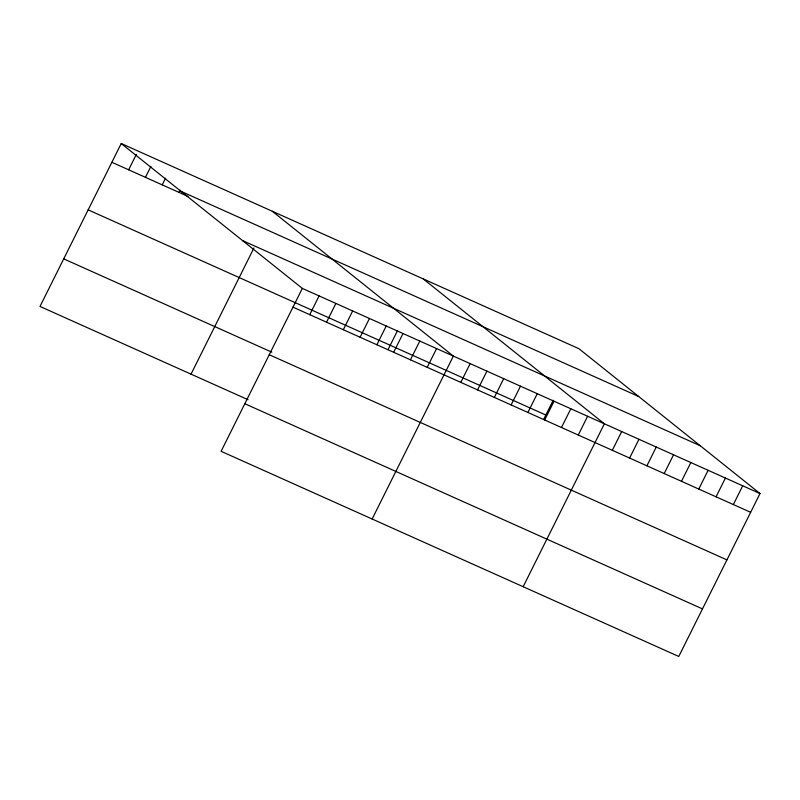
<?xml version="1.0" encoding="UTF-8"?>
<svg xmlns="http://www.w3.org/2000/svg" width="800" height="800" viewBox="0 0 800 800"><rect width="100%" height="100%" fill="white"/><g stroke="black" fill="none" stroke-linecap="round" stroke-linejoin="round"><path stroke-width="1.2" d="M121.23 143.53L302.33 288.39L221.1 451.31L678.77 656.47L760 493.55L578.9 348.69L121.23 143.53L40 306.45L248.09 399.73M128.65 169.81L136.36 154.36M145.44 177.34L150.94 166.3M162.22 184.86L165.52 178.24M179 192.38L180.1 190.17M191.03 374.15L253.95 247.97M309.75 314.67L319.11 295.91M326.53 322.19L335.89 303.43M343.32 329.72L352.67 310.96M360.1 337.24L369.45 318.48M376.88 344.76L386.23 326M388.05 349.63L397.6 330.47M393.66 352.29L403.01 333.52M410.44 359.81L419.8 341.05M427.22 367.33L436.58 348.57M372.13 519.01L453.36 356.09L272.26 211.23M460.79 382.38L470.14 363.62M477.57 389.9L486.92 371.14M494.35 397.42L503.7 378.66M511.13 404.94L520.48 386.18M527.91 412.47L537.26 393.71M543.66 419.38L553.21 400.23M544.69 419.99L554.05 401.23M561.47 427.51L570.83 408.75M578.26 435.04L587.61 416.27M523.16 586.71L604.39 423.8L423.29 278.94M612.33 450.31L621.68 431.55M629.62 458.06L638.97 439.3M646.91 465.81L656.26 447.05M664.2 473.56L673.55 454.8M681.49 481.31L690.84 462.55M698.78 489.06L708.13 470.3M716.07 496.81L725.42 478.05M733.36 504.56L742.71 485.8M180.99 191.33L638.66 396.5M111.87 162.29L187.95 196.39M242.56 240.58L700.24 445.75M302.33 288.39L760 493.55M88.16 209.86L545.83 415.03M292.97 307.15L750.65 512.31M63.72 258.87L271.81 352.16M269.25 354.72L726.93 559.89M244.82 403.73L702.49 608.9"/></g></svg>
